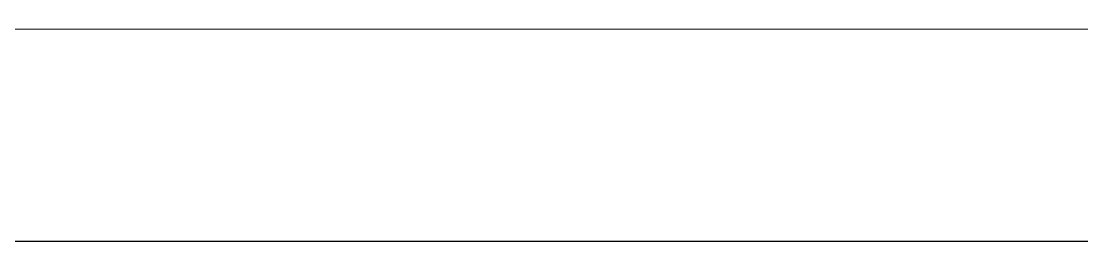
# Model space of a CAD drawing. Header units: inches. Extents: x -7543 to -822, y 102837 to 190349.
# Drawn here: x -837.376126 to -837.37113, y 102837.024081 to 102837.025122 of the extents above; entities that cross this region are included whole.
import ezdxf

# ---------------------------------------------------------------- set-up
doc = ezdxf.new("R2010")
doc.units = ezdxf.units.IN
doc.header["$MEASUREMENT"] = 0
doc.layers.get('0').update_dxf_attribs({"lineweight": 25})

msp = doc.modelspace()

# ---------------------------------------------------------------- linework, layer by layer
for p, q in [((-837.1072595602033, 102837.0251215506), (-837.3824230230462, 102837.0250815791)), ((-837.1879496586074, 102837.0241098292), (-837.3834437101627, 102837.0240814308))]:
    msp.add_line(p, q)

doc.saveas('drawing.dxf')
